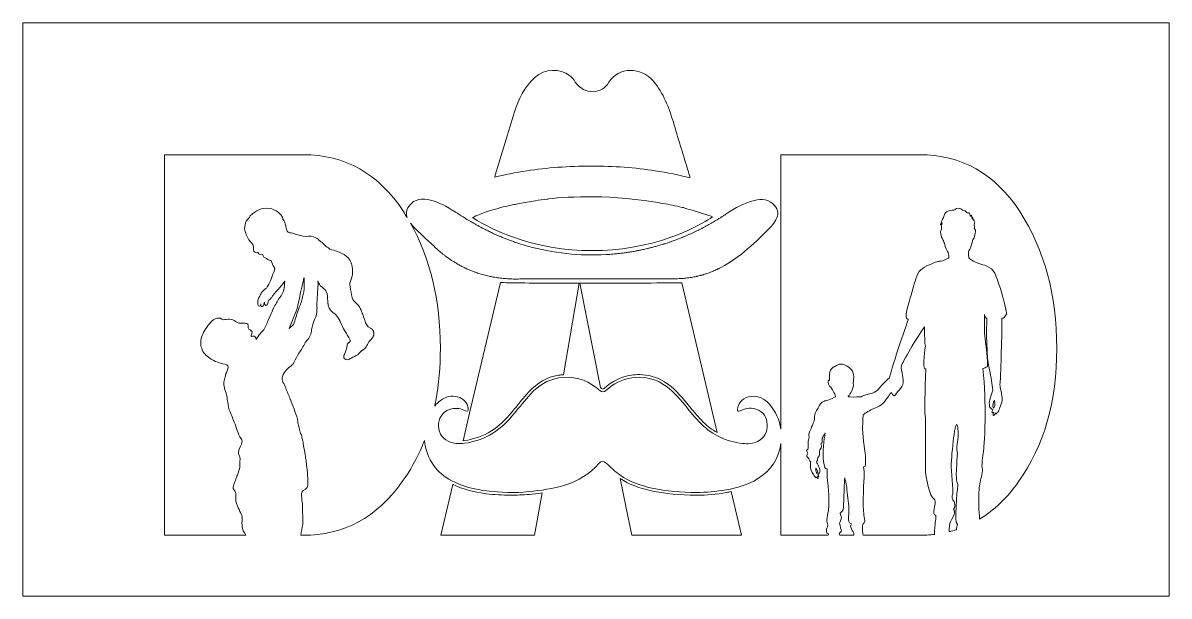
# Model space of a CAD drawing. Extents: x -62 to 1065, y -1834 to 555.
# Drawn here: x -62 to 1065, y -618 to -55 of the extents above; entities that cross this region are included whole.
import ezdxf

# ---------------------------------------------------------------- set-up
doc = ezdxf.new("R2010")
doc.units = 0
doc.header["$MEASUREMENT"] = 0
doc.layers.add('Layer 1', color=7, linetype='Continuous')

# ---------------------------------------------------------------- blocks, each defined once
blk = doc.blocks.new('block 2')
at = {"layer": 'Layer 1', "lineweight": 0}
blk.add_lwpolyline([(-61.7, -54.7), (-61.7, -618.2), (1065.4, -618.2), (1065.4, -54.7), (-61.7, -54.7)], dxfattribs=at)
for points, knots in [([(402.2, -206.4), (402.2, -206.4), (402.7, -204.6), (402.7, -204.6), (402.7, -204.6), (402.7, -204.6), (402.7, -204.6), (402.7, -204.6), (402.8, -204.5), (402.8, -204.5), (402.8, -204.5), (420.6, -145.5), (420.6, -145.5), (420.6, -145.5), (420.6, -145.5), (420.6, -145.5), (420.8, -144.6), (421.1, -143.8), (421.4, -143), (425.6, -129.8), (431.5, -117.6), (441.9, -108.1), (451.3, -99.7), (466.8, -98.9), (475.9, -106.3), (478.2, -108.1), (479.8, -110.5), (481.5, -112.8), (490.8, -126.4), (507.8, -124.5), (514.6, -113), (523.8, -97.5), (546.4, -97.7), (558.3, -112), (568.3, -123.8), (573.5, -137.8), (577.9, -152.3), (582.4, -167.4), (587, -182.4), (591.6, -197.4), (591.6, -197.4), (592.7, -201.2), (592.7, -201.2), (592.7, -201.3), (592.8, -201.4), (592.8, -201.5), (592.9, -202.3), (593.2, -203), (593.5, -203.7), (593.5, -203.7), (594, -205.2), (594, -205.2), (594, -205.6), (594.1, -205.9), (594.1, -206.2), (594.1, -206.4), (594, -206.7), (594, -206.9), (583.5, -204.1), (572.1, -201.8), (560.1, -200), (540.7, -197), (519.4, -195.4), (497.2, -195.4), (474.8, -195.4), (453.4, -197.1), (433.8, -200), (422.6, -201.7), (412, -203.9), (402.2, -206.4)], [0, 0, 0, 0, 1, 1, 1, 2, 2, 2, 3, 3, 3, 4, 4, 4, 5, 5, 5, 6, 6, 6, 7, 7, 7, 8, 8, 8, 9, 9, 9, 10, 10, 10, 11, 11, 11, 12, 12, 12, 13, 13, 13, 14, 14, 14, 15, 15, 15, 16, 16, 16, 17, 17, 17, 18, 18, 18, 19, 19, 19, 20, 20, 20, 21, 21, 21, 22, 22, 22, 23, 23, 23, 23]), ([(316.8, -236.6), (320.9, -229.4), (327.8, -226.7), (336.6, -228.4), (346.6, -230.4), (355.3, -235.2), (363.7, -240.6), (368.6, -243.9), (373.7, -247.1), (378.8, -250), (379.3, -250.4), (379.9, -250.7), (380.4, -251), (381.1, -251.4), (381.9, -251.8), (382.6, -252.2), (383.1, -252.5), (383.6, -252.8), (384.1, -253.1), (386.1, -254.2), (388.1, -255.3), (390.1, -256.3), (391.2, -256.9), (392.2, -257.4), (393.3, -257.9), (393.3, -258), (393.4, -258), (393.4, -258), (394.5, -258.6), (395.6, -259.1), (396.7, -259.6), (398, -260.3), (399.4, -260.9), (400.8, -261.6), (401.7, -262), (402.6, -262.4), (403.6, -262.9), (404.6, -263.3), (405.6, -263.8), (406.7, -264.2), (406.8, -264.3), (407, -264.4), (407.1, -264.4), (408.3, -264.9), (409.4, -265.4), (410.5, -265.8), (411.7, -266.3), (413, -266.9), (414.3, -267.3), (415.4, -267.8), (416.5, -268.2), (417.6, -268.6), (419, -269.1), (420.4, -269.6), (421.8, -270.1), (422.5, -270.4), (423.2, -270.6), (423.9, -270.8), (426.6, -271.7), (429.4, -272.6), (432.1, -273.4), (432.9, -273.6), (433.7, -273.9), (434.5, -274.1), (459.8, -281), (485.5, -284), (511.7, -282.4), (512.4, -282.4), (513.1, -282.4), (513.8, -282.3), (514.9, -282.2), (515.9, -282.2), (516.9, -282.1), (518, -282), (519, -281.9), (520.1, -281.8), (521.5, -281.7), (522.9, -281.5), (524.3, -281.4), (524.3, -281.4), (524.3, -281.4), (524.3, -281.4), (525.7, -281.2), (527, -281.1), (528.4, -280.9), (528.4, -280.9), (528.4, -280.9), (528.4, -280.9), (529.8, -280.7), (531.2, -280.5), (532.5, -280.3), (533.7, -280.1), (534.8, -280), (535.9, -279.8), (536.7, -279.7), (537.5, -279.5), (538.3, -279.4), (538.9, -279.3), (539.6, -279.2), (540.2, -279.1), (540.6, -279), (541, -278.9), (541.5, -278.8), (542.5, -278.6), (543.6, -278.4), (544.6, -278.2), (544.9, -278.2), (545.2, -278.1), (545.5, -278), (546.3, -277.9), (547.1, -277.7), (547.9, -277.5), (548.6, -277.4), (549.2, -277.3), (549.8, -277.1), (550.8, -276.9), (551.7, -276.7), (552.6, -276.5), (552.8, -276.4), (552.9, -276.4), (553.1, -276.4), (554.2, -276.1), (555.3, -275.8), (556.4, -275.5), (556.8, -275.4), (557.2, -275.3), (557.6, -275.2), (558.3, -275), (559.1, -274.8), (559.9, -274.6), (560.4, -274.5), (561, -274.3), (561.6, -274.2), (562.3, -274), (563, -273.8), (563.7, -273.6), (564.3, -273.4), (564.9, -273.2), (565.6, -273), (566.4, -272.8), (567.2, -272.5), (567.9, -272.3), (568.3, -272.2), (568.7, -272), (569, -271.9), (569.9, -271.7), (570.8, -271.4), (571.7, -271.1), (572.1, -270.9), (572.6, -270.8), (573.1, -270.6), (574.1, -270.3), (575.1, -270), (576.1, -269.6), (576.2, -269.5), (576.3, -269.5), (576.5, -269.4), (576.5, -269.4), (576.6, -269.4), (576.7, -269.4), (577.3, -269.1), (578.1, -268.9), (578.8, -268.6), (579.4, -268.4), (580.1, -268.1), (580.7, -267.9), (581.1, -267.7), (581.5, -267.6), (582, -267.4), (582.8, -267.1), (583.5, -266.8), (584.3, -266.5), (584.7, -266.3), (585.2, -266.2), (585.6, -266), (586.4, -265.7), (587.2, -265.3), (587.9, -265), (589, -264.6), (590, -264.2), (591, -263.7), (591.9, -263.3), (592.8, -262.9), (593.7, -262.5), (593.8, -262.5), (593.9, -262.5), (594, -262.4), (595, -262), (596, -261.5), (597, -261), (597.8, -260.7), (598.7, -260.2), (599.6, -259.8), (600.5, -259.4), (601.4, -258.9), (602.3, -258.5), (602.6, -258.3), (602.8, -258.2), (603.1, -258.1), (604, -257.6), (604.9, -257.2), (605.8, -256.7), (606.1, -256.6), (606.3, -256.4), (606.6, -256.3), (607.3, -255.9), (608, -255.6), (608.7, -255.2), (609.2, -254.9), (609.8, -254.6), (610.3, -254.3), (611.4, -253.7), (612.4, -253.1), (613.5, -252.5), (614.3, -252.1), (615.1, -251.7), (615.9, -251.2), (617.3, -250.4), (618.8, -249.5), (620.2, -248.6), (621.3, -248), (622.5, -247.3), (623.6, -246.5), (624, -246.3), (624.4, -246), (624.9, -245.8), (625.6, -245.3), (626.4, -244.8), (627.2, -244.2), (628.3, -243.6), (629.4, -242.8), (630.4, -242.1), (638.8, -236.5), (647.6, -231.5), (657.6, -229.2), (665, -227.5), (672, -227.8), (677.3, -234.1), (681.2, -238.7), (681.8, -243.2), (678.8, -248.3), (677.5, -250.5), (676, -252.7), (674.3, -254.5), (659.2, -270), (643.8, -285), (624.5, -295.2), (623.7, -295.6), (623, -296), (622.3, -296.3), (622.1, -296.4), (622, -296.5), (621.8, -296.6), (621.2, -296.9), (620.6, -297.2), (620.1, -297.4), (619.9, -297.5), (619.7, -297.6), (619.5, -297.7), (618.9, -297.9), (618.3, -298.2), (617.7, -298.5), (617.5, -298.5), (617.3, -298.6), (617.1, -298.7), (616.6, -298.9), (616, -299.2), (615.5, -299.4), (613.9, -300), (612.4, -300.6), (610.8, -301.1), (610.4, -301.2), (610, -301.4), (609.6, -301.5), (609.1, -301.7), (608.5, -301.8), (608, -302), (607.7, -302.1), (607.4, -302.2), (607.1, -302.2), (606.7, -302.4), (606.4, -302.5), (606, -302.6), (605.7, -302.6), (605.4, -302.7), (605.2, -302.8), (605, -302.8), (604.9, -302.9), (604.7, -302.9), (604.1, -303.1), (603.5, -303.2), (602.8, -303.4), (602.2, -303.5), (601.5, -303.7), (600.9, -303.8), (600.7, -303.9), (600.5, -303.9), (600.3, -304), (599.6, -304.1), (599, -304.2), (598.4, -304.3), (597.5, -304.5), (596.6, -304.7), (595.7, -304.8), (594.8, -305), (593.9, -305.1), (593, -305.2), (592.1, -305.3), (591.1, -305.5), (590.2, -305.6), (588.5, -305.8), (586.8, -305.9), (585.1, -306), (584.1, -306.1), (583, -306.1), (582, -306.2), (581.6, -306.2), (581.2, -306.2), (580.8, -306.2), (580.2, -306.2), (579.5, -306.2), (578.9, -306.2), (552.3, -306.5), (525.6, -306.3), (499, -306.3), (475, -306.3), (450.9, -305.9), (426.9, -306.4), (425.8, -306.5), (424.6, -306.5), (423.4, -306.5), (422.5, -306.5), (421.6, -306.5), (420.7, -306.5), (418.7, -306.4), (416.8, -306.3), (414.8, -306.2), (413.9, -306.1), (412.9, -306.1), (412, -306), (411.1, -305.9), (410.3, -305.8), (409.4, -305.7), (409.2, -305.7), (409.1, -305.7), (408.9, -305.7), (408, -305.6), (407.2, -305.5), (406.4, -305.4), (405.5, -305.3), (404.5, -305.1), (403.6, -305), (402.8, -304.8), (401.9, -304.7), (401.1, -304.6), (400.9, -304.5), (400.8, -304.5), (400.6, -304.5), (399.9, -304.3), (399.3, -304.2), (398.6, -304.1), (398.4, -304), (398.2, -304), (397.9, -303.9), (397.1, -303.8), (396.3, -303.6), (395.5, -303.4), (394.6, -303.2), (393.7, -303), (392.9, -302.8), (392, -302.5), (391.1, -302.3), (390.2, -302), (389.3, -301.8), (388.5, -301.6), (387.6, -301.3), (387.6, -301.3), (387.5, -301.3), (387.5, -301.2), (386.8, -301), (386.1, -300.8), (385.4, -300.6), (385.2, -300.5), (384.9, -300.4), (384.6, -300.3), (384.2, -300.1), (383.7, -300), (383.3, -299.8), (382.8, -299.7), (382.4, -299.5), (382, -299.4), (380.5, -298.8), (379.1, -298.3), (377.7, -297.7), (377.3, -297.5), (377, -297.4), (376.6, -297.2), (376.1, -297), (375.6, -296.8), (375, -296.5), (374.9, -296.4), (374.7, -296.4), (374.5, -296.3), (374, -296), (373.4, -295.8), (372.9, -295.5), (372.6, -295.4), (372.4, -295.3), (372.1, -295.1), (371.4, -294.8), (370.7, -294.4), (370, -294.1), (369.3, -293.7), (368.7, -293.4), (368, -293), (366.9, -292.5), (365.9, -291.9), (364.9, -291.2), (364.2, -290.9), (363.6, -290.5), (363, -290.1), (362.8, -290), (362.6, -289.9), (362.3, -289.7), (361.9, -289.4), (361.4, -289.1), (360.9, -288.8), (360.6, -288.6), (360.2, -288.4), (359.9, -288.2), (357.8, -286.8), (355.6, -285.3), (353.6, -283.7), (352.8, -283.1), (352.1, -282.5), (351.3, -281.9), (350.7, -281.4), (350, -280.9), (349.3, -280.3), (349.1, -280.2), (349, -280), (348.8, -279.9), (348.3, -279.4), (347.8, -279), (347.3, -278.6), (347.1, -278.4), (346.8, -278.2), (346.6, -278), (346.2, -277.7), (345.9, -277.3), (345.5, -277), (345.1, -276.7), (344.7, -276.3), (344.4, -276), (343.8, -275.4), (343.2, -274.9), (342.6, -274.3), (335.5, -267.5), (328, -261.3), (321.4, -254), (320.6, -253.1), (319.9, -252.2), (319.3, -251.4), (339, -286.3), (348.8, -327.3), (348.8, -374.5), (348.8, -392.8), (347.3, -410), (344.2, -426.2), (343.9, -428), (343.6, -429.7), (343.2, -431.4), (344.8, -429.3), (346.8, -427.4), (349, -425.8), (354, -422.1), (359.7, -420.7), (365.7, -422.3), (371.7, -423.9), (375.2, -427.9), (376.3, -434), (376.4, -434.7), (376.3, -436), (375.9, -436.2), (375.3, -436.6), (374.2, -436.4), (373.4, -436), (369.2, -434), (364.7, -433), (360, -434), (353, -435.5), (347.8, -441.3), (347, -448.5), (346.1, -456), (349.8, -462.8), (356.5, -465.9), (361.6, -468.3), (367, -468.6), (372.5, -468), (382.5, -466.7), (391.9, -463.3), (400.5, -457.9), (408.7, -452.8), (415.4, -446.1), (421.5, -438.7), (426.8, -432.2), (432, -425.7), (437.6, -419.5), (445.1, -411.3), (454.1, -405.5), (465.3, -403.7), (479, -401.5), (491.4, -404.9), (502.3, -413.3), (503.5, -414.2), (504.5, -415.2), (505.6, -416.1), (507.6, -417.8), (509.7, -417.8), (511.6, -416.1), (518.8, -409.4), (527.3, -405.2), (537, -403.6), (548, -401.9), (558.2, -403.9), (567.7, -409.7), (576.5, -415.1), (582.9, -422.8), (589.4, -430.6), (594.6, -436.9), (599.6, -443.4), (605.4, -449), (616.6, -459.9), (630.2, -466.3), (645.8, -468.1), (651, -468.7), (656.2, -468.5), (660.9, -466.1), (667.5, -462.6), (670.3, -456.7), (670.2, -449.6), (670, -442.5), (666.7, -437.3), (660, -434.6), (655, -432.6), (650, -433.4), (645.2, -435.5), (644.7, -435.7), (644.2, -436), (643.7, -436.1), (642.9, -436.3), (641.9, -436.6), (641.4, -436.3), (640.9, -435.9), (640.8, -434.8), (640.9, -434), (642, -427.2), (647.4, -422.4), (654.3, -421.8), (661.6, -421.2), (667.6, -424), (672.2, -429.3), (678.5, -436.7), (682.4, -445), (683.7, -454), (683.7, -454), (683.7, -184.2), (683.7, -184.2), (683.7, -184.2), (819.6, -184.2), (819.6, -184.2), (861.4, -184.2), (894.3, -202.9), (918.6, -240.1), (942.8, -277.4), (954.9, -322.2), (954.9, -374.5), (954.9, -426.8), (942.4, -470.6), (917.4, -505.7), (906.1, -521.7), (893.2, -534), (878.8, -542.7), (879.1, -535.8), (876.8, -523.4), (879.6, -505.9), (880.2, -502.4), (882.6, -495.4), (881.6, -492), (880.7, -488.5), (882.9, -475.7), (882.9, -475.7), (882.9, -475.7), (884.2, -464.2), (884.4, -445.2), (884.6, -429), (884.3, -412.1), (882.1, -394.4), (884, -393.9), (885.5, -393.4), (886.3, -392.7), (886.3, -392.7), (888.6, -396.6), (884.4, -365.6), (883.6, -359.2), (883.8, -346.2), (883.8, -343.3), (883.8, -343.3), (883.8, -342.5), (884, -341.2), (884.4, -343.2), (884.9, -344.8), (885.5, -344.8), (885.6, -344.8), (885.8, -344.8), (886.1, -344.8), (886, -355.6), (885.1, -382.8), (889, -397.1), (890.1, -401), (891.5, -411.2), (892.1, -415.3), (891.7, -416.8), (891.3, -418.7), (890.8, -419.7), (889.7, -422.2), (889, -425), (888.7, -426.5), (888.4, -427.9), (888.7, -432), (889.3, -432.7), (889.7, -433.1), (891, -434.3), (891.9, -435.1), (891.5, -436), (891.1, -436.8), (891.2, -437.3), (891.2, -437.3), (891.6, -438.6), (892.7, -437.4), (892.6, -437.7), (891.8, -440.8), (892.7, -440.7), (893.7, -440.5), (894.4, -437.8), (894.4, -437.8), (894.4, -437.8), (894.4, -439.6), (895, -439.3), (895.6, -439), (896.4, -437.6), (896.4, -437.6), (896.4, -437.6), (897.4, -437.8), (897.8, -436.2), (898.1, -434.7), (901.3, -427.7), (901.2, -424.6), (901.1, -421.6), (899.1, -411.3), (899.1, -410.7), (900, -395.2), (901.1, -359.8), (900.9, -345), (901.4, -345), (901.9, -345), (902.3, -344.9), (904.2, -344.3), (903.8, -342.9), (905.7, -340.8), (905.7, -340.8), (904.6, -333.6), (901.7, -323.1), (899, -313.2), (895.4, -303.9), (894, -300.8), (890.8, -294), (881.1, -292), (880.4, -291.9), (871.7, -288.9), (869.5, -286.2), (868.3, -285.8), (867.8, -280.5), (868.5, -278.5), (868.5, -278.5), (869.8, -278.6), (871.5, -272.1), (872.3, -268), (872.8, -267.6), (873.3, -266.6), (873.6, -265.8), (874.1, -264.7), (874.9, -261.6), (875.1, -260.2), (875.3, -258.8), (874.7, -257.5), (874, -257.1), (874, -257.1), (873.8, -257.1), (873.8, -257.1), (873.9, -256.4), (874, -255.9), (874.1, -255.7), (874.2, -254.7), (873.4, -253.8), (873.7, -252.9), (874, -252.1), (874.4, -250.6), (874.1, -249.8), (873.7, -249.1), (873.4, -249.1), (873.1, -248.3), (872.8, -247.6), (872, -244.8), (872.1, -245.5), (872.1, -246.3), (872.3, -248.7), (872.1, -248), (871.8, -247.4), (871.1, -242.5), (870.7, -243.7), (870.3, -245), (870.4, -245), (869.9, -244.6), (869.5, -244.2), (869.5, -242), (868.7, -241.5), (867.9, -240.9), (867.1, -242.2), (866.2, -240.9), (865.3, -239.7), (864.3, -239.3), (862.7, -238.7), (861.1, -238.1), (860.7, -236.8), (857.9, -236.9), (855, -237), (855.4, -238.6), (853.6, -238.6), (851.9, -238.6), (849.2, -239.4), (848.2, -239.8), (847.2, -240.1), (845.6, -240.6), (844.9, -242.5), (844.2, -244.5), (842.6, -247.6), (842.1, -248.7), (841.5, -249.9), (840.5, -252.5), (840.7, -253.3), (840.9, -254.2), (841.9, -250.1), (842.1, -251.1), (842.2, -252.1), (841.8, -251.9), (841.6, -254.1), (841.4, -255.6), (841.7, -256.7), (841.9, -257.6), (841.9, -257.6), (841.7, -257.6), (841.7, -257.6), (841, -258), (840.4, -259.3), (840.6, -260.7), (840.8, -262.1), (841.6, -265.2), (842.1, -266.4), (842.5, -267.3), (843.1, -268.5), (843.7, -268.7), (843.9, -269.8), (844.1, -270.7), (844.4, -271.2), (844.7, -275.6), (847.6, -279.3), (847.6, -279.3), (848.7, -280), (848.8, -283.2), (848.7, -285.8), (848.4, -285.8), (848.2, -285.8), (848.2, -285.8), (848.2, -285.8), (843.8, -288.8), (841.2, -288.9), (840, -289), (839, -289), (837.9, -289.3), (837.9, -289.3), (837.9, -289.3), (837.9, -289.3), (837.3, -289.4), (836.6, -289.6), (835.8, -290), (831.6, -291.4), (822.6, -294.8), (819.7, -299.2), (815.9, -304.8), (814.7, -312.5), (812.8, -318.5), (810.9, -324.4), (805.2, -343), (807.1, -344.9), (807.1, -344.9), (808.9, -346.1), (808.9, -346.1), (808.9, -346.1), (793.1, -391.3), (790.5, -403.6), (786.5, -406.9), (780.4, -413.2), (779.7, -414.6), (778.7, -416.6), (772.7, -419.1), (772.7, -419.1), (768.5, -419.5), (762.6, -422.2), (762.6, -422.2), (762.6, -422.2), (755.2, -422.7), (751.3, -422.4), (751, -422.3), (750.7, -422.3), (750.4, -422.3), (749.8, -421.6), (749.7, -421.3), (749.7, -421.3), (750.7, -421.5), (751.5, -419.7), (751.5, -419.7), (751.5, -419.7), (755.1, -413.7), (754.9, -411.1), (754.5, -406.8), (755.2, -406), (755.2, -404.6), (755.3, -401.9), (755.8, -396.2), (748.8, -392), (741.7, -387.9), (738.8, -391.4), (736.5, -392.5), (736.5, -392.5), (734.1, -393.3), (732.5, -396.2), (731.2, -398.5), (731.3, -401.4), (731.6, -406.1), (731.1, -405.9), (730.5, -405.8), (730.3, -406.5), (730, -407.7), (730.6, -412.7), (732.5, -412.3), (733.8, -415.3), (736.6, -417.7), (737.3, -422.2), (737.2, -422.2), (731.6, -425.7), (727.7, -426.1), (727.4, -426.1), (727.2, -426.2), (727, -426.3), (726.9, -426.3), (724.8, -426.8), (722.9, -428.7), (721, -430.7), (720.6, -433.6), (719.4, -434.7), (718.3, -435.9), (717.2, -437.6), (716.9, -439.9), (716.6, -442.2), (716.8, -445.8), (715.5, -448.3), (714.3, -450.8), (713.4, -453.3), (712.7, -454.9), (712, -456.6), (711.2, -457.2), (711.1, -459.1), (711, -461), (711.9, -462.4), (711.1, -463.3), (710.4, -464.3), (710.5, -467.8), (710.4, -469.5), (710.3, -471.2), (710.6, -471.7), (710.4, -472.9), (710.2, -474), (708.5, -474.9), (709, -475.7), (709.5, -476.6), (710.4, -477.4), (709.8, -478.2), (709.1, -479.1), (708.9, -481), (709.8, -481.5), (710.6, -482), (711.7, -484.6), (712, -485.4), (712, -485.6), (712.4, -485.8), (713, -485.9), (712.9, -488.1), (712.8, -491.1), (712.9, -492.4), (713.1, -494.5), (715.9, -499), (716.3, -500), (716.6, -501.1), (717.3, -500.8), (717.3, -500.8), (717.3, -500.8), (718, -501.7), (718.4, -501.9), (718.9, -502.1), (718.7, -500.8), (718.7, -500.8), (718.7, -500.8), (719.4, -502.6), (720.1, -502.6), (720.8, -502.7), (719.9, -500.6), (719.8, -500.4), (720.6, -501.2), (720.9, -500.2), (720.9, -500.2), (720.8, -499.9), (720.5, -499.4), (720.1, -498.8), (720.7, -498.1), (721.5, -497.2), (721.7, -496.9), (722.1, -496.4), (721.9, -493.5), (721.6, -492.6), (721.2, -491.6), (720.5, -489.7), (719.6, -488.1), (719.3, -487.7), (718.9, -486.8), (718.6, -486), (718.7, -486), (718.8, -485.9), (718.9, -485.9), (719.9, -485.2), (719.5, -484.4), (719.7, -483.2), (719.9, -481.9), (721.6, -480.5), (721.7, -479.3), (721.8, -478.2), (721.4, -476.2), (722.1, -474.5), (722.9, -472.8), (724, -471.8), (723.7, -470.8), (723.4, -469.9), (722.7, -468.8), (723.1, -468.3), (723.5, -467.8), (724.4, -467.7), (724.4, -466.5), (724.4, -465.3), (724, -463.9), (724.4, -462.8), (724.6, -462.1), (725.9, -460.4), (727.1, -457.6), (727.1, -458.8), (726.9, -459.9), (726.7, -460.9), (725.6, -466.4), (724.5, -483.6), (725.8, -487.8), (726.9, -491.2), (726.3, -493), (729.3, -493.2), (729, -496.2), (728.8, -501), (729.5, -504.5), (730.6, -509.9), (731, -527.3), (730.8, -530.9), (730.6, -534.4), (728.1, -543.1), (729, -545.7), (729.9, -548.2), (730.3, -548.9), (729.5, -550.1), (728.8, -551.3), (728, -554.8), (728.8, -556.2), (729, -556.5), (729.6, -556.8), (730.5, -557), (730.4, -557.3), (730.3, -557.8), (730.1, -558.4), (730.1, -558.4), (683.7, -558.4), (683.7, -558.4), (683.7, -558.4), (683.7, -468.2), (683.7, -468.2), (681.6, -483.2), (673.6, -494.8), (660.6, -503), (651.1, -508.9), (640.6, -511.8), (629.7, -513.7), (620.1, -515.5), (610.4, -516.3), (600.5, -516.3), (585.8, -516.3), (571.2, -515.1), (556.8, -512), (545.5, -509.5), (534.7, -505.9), (525.3, -499.1), (520.5, -495.6), (516.2, -491.5), (511.8, -487.4), (509.2, -485), (507.4, -484.9), (505, -487.6), (495.9, -498.1), (484.4, -504.9), (471.2, -509.1), (459.6, -512.7), (447.8, -514.4), (435.7, -515.5), (421.9, -516.8), (408.1, -516.6), (394.3, -514.8), (383.5, -513.4), (372.8, -511.1), (362.9, -506.3), (347.2, -498.9), (337.1, -487), (333.8, -469.8), (333.5, -468.3), (333.3, -466.7), (333.2, -465.2), (332.5, -466.8), (331.8, -468.5), (331.2, -470.1), (325.8, -482.8), (319.2, -494.7), (311.4, -505.7), (286.4, -540.9), (253.8, -558.4), (213.6, -558.4), (213.6, -558.4), (211.6, -558.4), (211.6, -558.4), (212.2, -554.8), (212.8, -551.3), (213.5, -547.7), (213.7, -544.5), (213.8, -541.3), (213.4, -538.1), (213, -537), (213.1, -535.9), (213.1, -534.8), (213, -531.7), (213.3, -528.6), (212.9, -525.6), (212.3, -523.6), (212.7, -521.5), (212.4, -519.5), (212.1, -516.5), (212.8, -514.3), (216, -513.4), (217.9, -511.9), (218.7, -510), (218.6, -507.6), (218.5, -505.9), (218.7, -504.1), (218.6, -502.4), (218.1, -498.7), (217.9, -495), (217.4, -491.4), (217.1, -489.2), (216.9, -487), (216.7, -484.8), (216.2, -483), (216.3, -481.2), (215.8, -479.4), (215.4, -476.3), (214.8, -473.1), (214.2, -470), (214, -468.1), (213.6, -466.2), (213.3, -464.3), (212.9, -462.8), (212.5, -461.3), (212.3, -459.8), (212.2, -459.4), (211.9, -459.1), (211.6, -458.8), (211.5, -458.7), (211.4, -458.6), (211.2, -458.5), (210.4, -454.8), (209.6, -451.2), (208.8, -447.5), (208.8, -447.3), (208.8, -447.1), (208.8, -446.9), (208.5, -443.3), (206.8, -440.1), (205.8, -436.7), (205.7, -436.6), (205.7, -436.4), (205.6, -436.3), (205.6, -436.2), (205.5, -436.1), (205.5, -436), (205.4, -435.8), (205.3, -435.6), (205.3, -435.4), (205.1, -435), (205, -434.7), (204.9, -434.3), (204.9, -434.3), (204.9, -434.3), (204.9, -434.3), (203.7, -431.1), (202.5, -428), (201.3, -424.9), (201.2, -424.8), (201.2, -424.7), (201.1, -424.6), (201.1, -424.5), (201.1, -424.5), (201.1, -424.4), (199.6, -420.9), (198.2, -417.3), (196.8, -413.7), (196.8, -413.6), (196.7, -413.5), (196.7, -413.4), (196.7, -413.4), (196.7, -413.4), (196.7, -413.4), (195.7, -411.6), (195.8, -409.3), (194, -407.8), (194, -407.8), (194, -407.8), (194, -407.8), (192.9, -406), (193.2, -404.3), (193.6, -402.3), (194.9, -397.1), (199.2, -394.5), (202.6, -391.1), (203, -390.9), (203.4, -390.7), (203.7, -390.4), (204, -390.1), (204.2, -389.8), (204.4, -389.5), (204.4, -389.5), (204.4, -389.4), (204.4, -389.4), (204.7, -389), (204.9, -388.4), (205, -387.8), (206.5, -385.1), (208, -382.3), (209.5, -379.5), (209.6, -379.5), (209.6, -379.4), (209.7, -379.4), (211.8, -376.1), (214.1, -372.9), (215.8, -369.3), (215.9, -369), (216, -368.8), (216.2, -368.5), (216.2, -368.5), (216.2, -368.4), (216.2, -368.4), (216.3, -368.3), (216.4, -368.2), (216.5, -368.1), (219.6, -365.3), (221.6, -361.9), (222.1, -357.8), (222.1, -357.3), (222.2, -356.8), (222.2, -356.3), (222.2, -356.2), (222.2, -356.2), (222.2, -356.1), (222.6, -352.8), (223.7, -349.7), (224.9, -346.6), (225, -346.5), (225.1, -346.3), (225.1, -346.2), (227.1, -343.1), (227.1, -339.5), (227.4, -336.1), (227.4, -335.9), (227.4, -335.8), (227.4, -335.7), (227.4, -335.5), (227.5, -335.4), (227.5, -335.3), (227.2, -328.2), (228.2, -321.1), (228.4, -313.9), (228.4, -313.7), (228.4, -313.5), (228.4, -313.3), (228.5, -313.2), (228.5, -313), (228.5, -312.9), (228.6, -311.2), (228.5, -309.5), (228.4, -308.1), (228.6, -309.7), (229.5, -311.3), (230.6, -312.8), (230.6, -312.8), (230.6, -312.8), (230.6, -312.8), (230.7, -313), (230.8, -313.1), (231, -313.3), (231.1, -313.4), (231.2, -313.5), (231.2, -313.6), (235, -316.3), (238.4, -319.2), (237.7, -324.4), (237.7, -324.5), (237.7, -324.7), (237.7, -324.8), (237.7, -324.8), (237.7, -324.8), (237.7, -324.8), (238, -326.7), (238.2, -328.5), (238.2, -330.4), (238.3, -330.8), (238.4, -331.1), (238.4, -331.5), (238.4, -331.5), (238.4, -331.5), (238.4, -331.5), (238.6, -332.6), (238.8, -333.7), (239.3, -334.7), (239.3, -334.8), (239.3, -334.9), (239.4, -335), (239.4, -335), (239.5, -335.1), (239.5, -335.1), (239.6, -335.2), (239.6, -335.3), (239.7, -335.4), (241.1, -337.5), (242.9, -339.3), (244.9, -340.8), (246.8, -342.3), (248.2, -344), (249.2, -346.1), (249.3, -346.2), (249.3, -346.3), (249.3, -346.3), (249.3, -346.3), (249.3, -346.3), (249.4, -346.4), (249.5, -346.6), (249.6, -346.8), (249.7, -347.1), (249.8, -347.4), (249.9, -347.6), (250.1, -347.9), (250.1, -347.9), (250.1, -347.9), (250.1, -347.9), (250.2, -348.2), (250.4, -348.6), (250.5, -348.9), (251.8, -351.8), (253.2, -354.7), (254.7, -357.4), (254.8, -357.6), (254.9, -357.7), (255, -357.8), (255, -357.9), (255.1, -358), (255.1, -358), (256.8, -360.5), (258.5, -363.1), (259.7, -366), (260, -366.9), (260.6, -367.9), (259.6, -368.6), (259.5, -368.7), (259.4, -368.7), (259.2, -368.8), (259, -368.9), (258.8, -369), (258.6, -369.1), (258.6, -369.1), (258.6, -369.1), (258.6, -369.1), (257.7, -369.6), (257.2, -370.4), (257.1, -371.4), (256.7, -374.5), (256.1, -377.5), (254.6, -380.3), (254.6, -380.3), (254.6, -380.3), (254.6, -380.3), (254.6, -380.4), (254.5, -380.5), (254.5, -380.6), (253.7, -382.1), (253.4, -383.6), (254.7, -385), (256.2, -386.4), (257.8, -385.9), (259.4, -385.2), (259.9, -384.9), (260.5, -384.6), (261, -384.3), (261, -384.3), (261, -384.3), (261.1, -384.3), (263.3, -383.2), (265.4, -381.9), (267.7, -380.9), (268.2, -380.6), (268.5, -380.2), (268.7, -379.7), (268.8, -379.6), (268.8, -379.5), (268.8, -379.4), (269.8, -378.5), (270.7, -377.6), (271.7, -376.7), (271.8, -376.7), (271.9, -376.6), (272, -376.6), (275.4, -374.8), (276.9, -371.6), (278.3, -368.3), (278.3, -368.3), (278.3, -368.3), (278.3, -368.3), (279.8, -366.6), (281.6, -365.2), (282.6, -363.2), (282.7, -363.1), (282.8, -363), (282.8, -362.8), (283.6, -362.1), (283.5, -361.2), (283.5, -360.3), (283.4, -359.9), (283.4, -359.5), (283.3, -359.1), (283.3, -359.1), (283.3, -359), (283.3, -359), (283.2, -358.9), (283.2, -358.7), (283.1, -358.6), (283.1, -358.4), (283, -358.2), (282.9, -358), (282.8, -357.7), (282.7, -357.5), (282.6, -357.2), (282.6, -357.2), (282.6, -357.2), (282.6, -357.2), (282.1, -356.2), (281.3, -355.3), (280.2, -354.9), (276.5, -353.4), (275.5, -350.2), (274.5, -347), (274.4, -346.9), (274.4, -346.8), (274.4, -346.7), (274.4, -346.7), (274.4, -346.7), (274.3, -346.7), (273.6, -344.6), (273, -342.5), (272.2, -340.5), (272, -340.2), (271.9, -339.9), (271.8, -339.6), (271.7, -339.2), (271.5, -338.8), (271.4, -338.4), (271.1, -337.6), (270.8, -336.8), (270.4, -336), (270.4, -335.9), (270.3, -335.7), (270.2, -335.5), (270.2, -335.5), (270.1, -335.4), (270.1, -335.3), (269.1, -333.4), (267.9, -331.6), (266.2, -330.4), (264.3, -329), (262.9, -327.3), (262.2, -325.1), (262.2, -325), (262.1, -324.9), (262.1, -324.8), (262.1, -324.7), (262, -324.6), (262, -324.5), (261, -321.1), (260.8, -317.5), (260.1, -314), (259.6, -311.6), (259.9, -309.4), (260.9, -307.3), (260.9, -307.2), (261, -307.1), (261, -307), (261.1, -306.9), (261.1, -306.9), (261.1, -306.8), (261.7, -305.3), (262.1, -303.8), (262.3, -302.2), (262.4, -302.1), (262.4, -302.1), (262.4, -302), (262.4, -302), (262.4, -302), (262.4, -302), (262.6, -298.4), (262.4, -294.9), (261.3, -291.5), (261.3, -291.4), (261.3, -291.2), (261.2, -291.1), (261.2, -290.9), (261.1, -290.8), (261.1, -290.6), (260.5, -288.8), (259.4, -287.2), (258.1, -285.7), (255.7, -283), (252.6, -281.6), (249.4, -280.1), (247, -279.1), (244.6, -278.1), (242.1, -277.7), (240.7, -277.5), (239.7, -276.8), (238.8, -275.8), (235.4, -274.3), (233.3, -271), (230.3, -268.9), (229.1, -267.9), (228, -266.7), (226.5, -265.9), (223.5, -263.9), (220.1, -264.3), (216.8, -264.7), (213, -264.5), (209.5, -263.1), (205.9, -262.2), (204.3, -261.6), (202.7, -260.9), (200.9, -260.9), (199.3, -260.9), (198.4, -259.9), (197.8, -258.5), (197.3, -257.1), (197.1, -255.5), (196.7, -254.1), (195.9, -251.9), (195.9, -249.4), (194, -247.7), (193.9, -247.5), (193.9, -247.4), (193.9, -247.2), (193.5, -245.2), (192.4, -243.8), (191, -242.3), (188.7, -240), (186, -238.5), (183, -237.5), (179.6, -236.6), (176.1, -236.7), (172.7, -237.6), (169.6, -238.6), (166.8, -240.1), (164.3, -242.1), (162.9, -243.2), (161.4, -244.1), (161.1, -246), (161, -246.2), (160.8, -246.4), (160.6, -246.6), (159.3, -247.3), (158.7, -248.5), (158, -249.7), (156.9, -252), (156.5, -254.5), (156.1, -257.1), (157.2, -260.8), (158.5, -264.5), (160.6, -267.9), (160.8, -268.2), (161, -268.5), (161.2, -268.7), (161.3, -268.9), (161.4, -269.1), (161.5, -269.3), (164, -271.1), (165.4, -273.4), (164.9, -276.6), (164.8, -277.7), (165.2, -278.8), (165.9, -279.7), (166, -279.7), (166.1, -279.8), (166.2, -279.9), (167.2, -280.6), (168.2, -280.9), (169.3, -280), (169.8, -281.2), (170.5, -282.3), (172, -282.2), (172, -282.2), (172, -282.2), (172, -282.2), (173.2, -282.1), (174.3, -282), (174.5, -283.6), (174.7, -284.7), (175.6, -285.3), (176.6, -285.7), (178.4, -286.5), (179.6, -288), (181.9, -288.3), (183.5, -288.5), (183, -291.9), (184.4, -293.4), (184.8, -293.9), (185.1, -294.5), (185.5, -295), (186.1, -295.8), (186.1, -296.7), (185.7, -297.6), (183.4, -302.8), (182.4, -308.5), (179.1, -313.2), (179.1, -313.2), (179.1, -313.3), (179, -313.4), (179, -313.5), (179, -313.6), (178.9, -313.7), (178.5, -314.5), (178, -315.2), (177.2, -315.7), (175.1, -317), (173.6, -318.7), (172.5, -320.7), (172.5, -320.7), (172.5, -320.7), (172.5, -320.7), (172.4, -320.9), (172.3, -321.2), (172.1, -321.4), (172, -321.6), (171.9, -321.9), (171.8, -322.1), (171.4, -322.9), (171, -323.7), (170.5, -324.4), (170.5, -324.5), (170.4, -324.6), (170.4, -324.7), (170.4, -324.7), (170.4, -324.7), (170.4, -324.7), (169.3, -326.6), (169.2, -328.7), (169.3, -330.8), (169.4, -331.8), (169.5, -333), (170.8, -333.1), (172.4, -333.1), (172.1, -331.7), (172.4, -330.7), (172.3, -331.6), (172.1, -332.4), (172.5, -333.2), (172.6, -333.3), (172.7, -333.3), (172.8, -333.4), (172.8, -333.4), (172.8, -333.4), (172.8, -333.4), (174.1, -334), (174.5, -332.9), (174.9, -332), (175.3, -331.2), (175.2, -330.1), (175.9, -329.1), (176, -329.7), (176, -330), (176, -330.2), (176.2, -331.1), (176.1, -332.3), (177.2, -332.4), (178.5, -332.5), (178.9, -331.4), (179, -330.3), (179.2, -327.9), (181, -326.5), (182.5, -325), (182.5, -325), (182.5, -324.9), (182.5, -324.9), (182.6, -324.9), (182.6, -324.9), (182.6, -324.8), (186.2, -318.8), (192.3, -314.9), (195.7, -308.6), (195.6, -314.5), (195, -320.2), (190.7, -324.8), (190.7, -324.8), (190.7, -324.8), (190.6, -324.9), (190.6, -324.9), (190.5, -325), (190.5, -325.1), (188.6, -328.4), (186.5, -331.6), (184.8, -335.1), (184.7, -335.2), (184.7, -335.3), (184.6, -335.4), (184.6, -335.5), (184.6, -335.5), (184.5, -335.6), (184.3, -336.2), (184, -336.8), (183.7, -337.4), (183.7, -337.5), (183.6, -337.6), (183.6, -337.7), (183.5, -337.9), (183.4, -338.1), (183.3, -338.3), (182, -341.2), (180.7, -344.1), (179.6, -347.1), (179.6, -347.1), (179.6, -347.1), (179.6, -347.1), (179.5, -347.2), (179.5, -347.3), (179.5, -347.4), (178.1, -350.9), (176.6, -354.4), (174.2, -357.4), (174.2, -357.4), (174.1, -357.5), (174.1, -357.5), (174, -357.6), (173.9, -357.7), (173.8, -357.8), (173.3, -358.4), (172.7, -358.9), (172.2, -359.5), (172.1, -359.6), (172, -359.7), (172, -359.8), (171.9, -359.9), (171.9, -359.9), (171.8, -360), (170.3, -361.8), (169.1, -363.8), (167.8, -365.9), (167.3, -363.7), (166.9, -361.9), (164.2, -362.8), (162.5, -363.4), (162.4, -362.3), (163, -361.1), (163.4, -360.2), (163.9, -359.3), (163.6, -358.3), (163.5, -358.1), (163.5, -358), (163.4, -357.9), (163.3, -357.8), (163.2, -357.7), (163.1, -357.6), (162.4, -356.7), (161.5, -356.2), (160.6, -355.6), (160.6, -355.6), (160.6, -355.6), (160.6, -355.6), (159.7, -355), (159.8, -354.1), (159.9, -353.2), (160.1, -350.8), (159.4, -350.1), (157, -349.9), (155.3, -349.8), (153.7, -349.8), (152, -350), (150.9, -350.1), (150, -349.9), (149.2, -349.2), (147.8, -348.2), (146.3, -347.3), (144.7, -346.6), (142.5, -345.8), (140.3, -345.8), (138, -346.2), (136.5, -346.6), (135.1, -346.6), (133.8, -345.8), (131.7, -344.5), (129.6, -344.6), (127.5, -345.5), (127, -345.8), (126.5, -346), (126, -346.3), (121.9, -349.7), (118.9, -353.9), (116.2, -358.4), (116.1, -358.6), (115.9, -358.9), (115.8, -359.1), (113.8, -363), (112.7, -367.1), (113.3, -371.6), (113.4, -372.6), (113.7, -373.5), (114.1, -374.5), (115.3, -379), (118.4, -381.8), (122.1, -384.3), (123.9, -385.5), (125.7, -386.4), (127.6, -387.4), (130.7, -388.8), (133.9, -389.6), (137.2, -390.3), (139.7, -390.8), (140.7, -392.5), (139.9, -394.9), (139.4, -396.2), (139, -397.6), (138.4, -398.8), (137.8, -400), (137.5, -401.3), (137.1, -402.5), (136, -406.1), (135.5, -409.7), (136.5, -413.4), (137.1, -415.8), (137.9, -418.2), (138.5, -420.6), (139.1, -422), (139.4, -423.4), (139.3, -424.9), (140, -428.2), (140, -431.7), (141.1, -435), (142.8, -439), (144.5, -443.1), (146.1, -447.1), (148.4, -452.6), (149.4, -458.6), (153, -463.5), (154.2, -465), (154, -467), (153.2, -468.8), (152.8, -469.7), (152.5, -470.7), (152, -471.5), (150.1, -474.5), (149.6, -477.5), (151.2, -480.6), (151.6, -481.6), (152, -482.5), (151.8, -483.6), (151.3, -486.2), (151.6, -488.9), (151.5, -491.5), (151.4, -493.8), (150.2, -495.8), (149.6, -497.9), (149.1, -499.6), (148.5, -501.3), (147.7, -502.9), (147.1, -504.9), (146.4, -506.9), (145.6, -508.8), (145, -510.4), (144.7, -512), (145.7, -513.5), (146.3, -514.4), (147.1, -515.3), (147.4, -516.4), (147.8, -517.5), (147.7, -518.6), (147.6, -519.7), (147.5, -523.1), (147.7, -526.5), (149.2, -529.7), (150.5, -532), (151.5, -534.4), (152.5, -536.8), (153.4, -538.3), (154.4, -539.8), (154, -541.7), (153.5, -544.6), (153.7, -547.6), (153.9, -550.6), (154.5, -553.4), (156, -555.9), (157.5, -558.3), (157.5, -558.4), (157.5, -558.4), (157.5, -558.4), (157.5, -558.4), (77.6, -558.4), (77.6, -558.4), (77.6, -558.4), (77.6, -184.2), (77.6, -184.2), (77.6, -184.2), (213.6, -184.2), (213.6, -184.2), (255.3, -184.2), (288.2, -202.9), (312.5, -240.1), (313.7, -242.1), (315, -244), (316.2, -246), (314.8, -242.6), (315.1, -239.5), (316.8, -236.6)], [0, 0, 0, 0, 1, 1, 1, 2, 2, 2, 3, 3, 3, 4, 4, 4, 5, 5, 5, 6, 6, 6, 7, 7, 7, 8, 8, 8, 9, 9, 9, 10, 10, 10, 11, 11, 11, 12, 12, 12, 13, 13, 13, 14, 14, 14, 15, 15, 15, 16, 16, 16, 17, 17, 17, 18, 18, 18, 19, 19, 19, 20, 20, 20, 21, 21, 21, 22, 22, 22, 23, 23, 23, 24, 24, 24, 25, 25, 25, 26, 26, 26, 27, 27, 27, 28, 28, 28, 29, 29, 29, 30, 30, 30, 31, 31, 31, 32, 32, 32, 33, 33, 33, 34, 34, 34, 35, 35, 35, 36, 36, 36, 37, 37, 37, 38, 38, 38, 39, 39, 39, 40, 40, 40, 41, 41, 41, 42, 42, 42, 43, 43, 43, 44, 44, 44, 45, 45, 45, 46, 46, 46, 47, 47, 47, 48, 48, 48, 49, 49, 49, 50, 50, 50, 51, 51, 51, 52, 52, 52, 53, 53, 53, 54, 54, 54, 55, 55, 55, 56, 56, 56, 57, 57, 57, 58, 58, 58, 59, 59, 59, 60, 60, 60, 61, 61, 61, 62, 62, 62, 63, 63, 63, 64, 64, 64, 65, 65, 65, 66, 66, 66, 67, 67, 67, 68, 68, 68, 69, 69, 69, 70, 70, 70, 71, 71, 71, 72, 72, 72, 73, 73, 73, 74, 74, 74, 75, 75, 75, 76, 76, 76, 77, 77, 77, 78, 78, 78, 79, 79, 79, 80, 80, 80, 81, 81, 81, 82, 82, 82, 83, 83, 83, 84, 84, 84, 85, 85, 85, 86, 86, 86, 87, 87, 87, 88, 88, 88, 89, 89, 89, 90, 90, 90, 91, 91, 91, 92, 92, 92, 93, 93, 93, 94, 94, 94, 95, 95, 95, 96, 96, 96, 97, 97, 97, 98, 98, 98, 99, 99, 99, 100, 100, 100, 101, 101, 101, 102, 102, 102, 103, 103, 103, 104, 104, 104, 105, 105, 105, 106, 106, 106, 107, 107, 107, 108, 108, 108, 109, 109, 109, 110, 110, 110, 111, 111, 111, 112, 112, 112, 113, 113, 113, 114, 114, 114, 115, 115, 115, 116, 116, 116, 117, 117, 117, 118, 118, 118, 119, 119, 119, 120, 120, 120, 121, 121, 121, 122, 122, 122, 123, 123, 123, 124, 124, 124, 125, 125, 125, 126, 126, 126, 127, 127, 127, 128, 128, 128, 129, 129, 129, 130, 130, 130, 131, 131, 131, 132, 132, 132, 133, 133, 133, 134, 134, 134, 135, 135, 135, 136, 136, 136, 137, 137, 137, 138, 138, 138, 139, 139, 139, 140, 140, 140, 141, 141, 141, 142, 142, 142, 143, 143, 143, 144, 144, 144, 145, 145, 145, 146, 146, 146, 147, 147, 147, 148, 148, 148, 149, 149, 149, 150, 150, 150, 151, 151, 151, 152, 152, 152, 153, 153, 153, 154, 154, 154, 155, 155, 155, 156, 156, 156, 157, 157, 157, 158, 158, 158, 159, 159, 159, 160, 160, 160, 161, 161, 161, 162, 162, 162, 163, 163, 163, 164, 164, 164, 165, 165, 165, 166, 166, 166, 167, 167, 167, 168, 168, 168, 169, 169, 169, 170, 170, 170, 171, 171, 171, 172, 172, 172, 173, 173, 173, 174, 174, 174, 175, 175, 175, 176, 176, 176, 177, 177, 177, 178, 178, 178, 179, 179, 179, 180, 180, 180, 181, 181, 181, 182, 182, 182, 183, 183, 183, 184, 184, 184, 185, 185, 185, 186, 186, 186, 187, 187, 187, 188, 188, 188, 189, 189, 189, 190, 190, 190, 191, 191, 191, 192, 192, 192, 193, 193, 193, 194, 194, 194, 195, 195, 195, 196, 196, 196, 197, 197, 197, 198, 198, 198, 199, 199, 199, 200, 200, 200, 201, 201, 201, 202, 202, 202, 203, 203, 203, 204, 204, 204, 205, 205, 205, 206, 206, 206, 207, 207, 207, 208, 208, 208, 209, 209, 209, 210, 210, 210, 211, 211, 211, 212, 212, 212, 213, 213, 213, 214, 214, 214, 215, 215, 215, 216, 216, 216, 217, 217, 217, 218, 218, 218, 219, 219, 219, 220, 220, 220, 221, 221, 221, 222, 222, 222, 223, 223, 223, 224, 224, 224, 225, 225, 225, 226, 226, 226, 227, 227, 227, 228, 228, 228, 229, 229, 229, 230, 230, 230, 231, 231, 231, 232, 232, 232, 233, 233, 233, 234, 234, 234, 235, 235, 235, 236, 236, 236, 237, 237, 237, 238, 238, 238, 239, 239, 239, 240, 240, 240, 241, 241, 241, 242, 242, 242, 243, 243, 243, 244, 244, 244, 245, 245, 245, 246, 246, 246, 247, 247, 247, 248, 248, 248, 249, 249, 249, 250, 250, 250, 251, 251, 251, 252, 252, 252, 253, 253, 253, 254, 254, 254, 255, 255, 255, 256, 256, 256, 257, 257, 257, 258, 258, 258, 259, 259, 259, 260, 260, 260, 261, 261, 261, 262, 262, 262, 263, 263, 263, 264, 264, 264, 265, 265, 265, 266, 266, 266, 267, 267, 267, 268, 268, 268, 269, 269, 269, 270, 270, 270, 271, 271, 271, 272, 272, 272, 273, 273, 273, 274, 274, 274, 275, 275, 275, 276, 276, 276, 277, 277, 277, 278, 278, 278, 279, 279, 279, 280, 280, 280, 281, 281, 281, 282, 282, 282, 283, 283, 283, 284, 284, 284, 285, 285, 285, 286, 286, 286, 287, 287, 287, 288, 288, 288, 289, 289, 289, 290, 290, 290, 291, 291, 291, 292, 292, 292, 293, 293, 293, 294, 294, 294, 295, 295, 295, 296, 296, 296, 297, 297, 297, 298, 298, 298, 299, 299, 299, 300, 300, 300, 301, 301, 301, 302, 302, 302, 303, 303, 303, 304, 304, 304, 305, 305, 305, 306, 306, 306, 307, 307, 307, 308, 308, 308, 309, 309, 309, 310, 310, 310, 311, 311, 311, 312, 312, 312, 313, 313, 313, 314, 314, 314, 315, 315, 315, 316, 316, 316, 317, 317, 317, 318, 318, 318, 319, 319, 319, 320, 320, 320, 321, 321, 321, 322, 322, 322, 323, 323, 323, 324, 324, 324, 325, 325, 325, 326, 326, 326, 327, 327, 327, 328, 328, 328, 329, 329, 329, 330, 330, 330, 331, 331, 331, 332, 332, 332, 333, 333, 333, 334, 334, 334, 335, 335, 335, 336, 336, 336, 337, 337, 337, 338, 338, 338, 339, 339, 339, 340, 340, 340, 341, 341, 341, 342, 342, 342, 343, 343, 343, 344, 344, 344, 345, 345, 345, 346, 346, 346, 347, 347, 347, 348, 348, 348, 349, 349, 349, 350, 350, 350, 351, 351, 351, 352, 352, 352, 353, 353, 353, 354, 354, 354, 355, 355, 355, 356, 356, 356, 357, 357, 357, 358, 358, 358, 359, 359, 359, 360, 360, 360, 361, 361, 361, 362, 362, 362, 363, 363, 363, 364, 364, 364, 365, 365, 365, 366, 366, 366, 367, 367, 367, 368, 368, 368, 369, 369, 369, 370, 370, 370, 371, 371, 371, 372, 372, 372, 373, 373, 373, 374, 374, 374, 375, 375, 375, 376, 376, 376, 377, 377, 377, 378, 378, 378, 379, 379, 379, 380, 380, 380, 381, 381, 381, 382, 382, 382, 383, 383, 383, 384, 384, 384, 385, 385, 385, 386, 386, 386, 387, 387, 387, 388, 388, 388, 389, 389, 389, 390, 390, 390, 391, 391, 391, 392, 392, 392, 393, 393, 393, 394, 394, 394, 395, 395, 395, 396, 396, 396, 397, 397, 397, 398, 398, 398, 399, 399, 399, 400, 400, 400, 401, 401, 401, 402, 402, 402, 403, 403, 403, 404, 404, 404, 405, 405, 405, 406, 406, 406, 407, 407, 407, 408, 408, 408, 409, 409, 409, 410, 410, 410, 411, 411, 411, 412, 412, 412, 413, 413, 413, 414, 414, 414, 415, 415, 415, 416, 416, 416, 417, 417, 417, 418, 418, 418, 419, 419, 419, 420, 420, 420, 421, 421, 421, 422, 422, 422, 423, 423, 423, 424, 424, 424, 425, 425, 425, 426, 426, 426, 427, 427, 427, 428, 428, 428, 429, 429, 429, 430, 430, 430, 431, 431, 431, 432, 432, 432, 433, 433, 433, 434, 434, 434, 435, 435, 435, 436, 436, 436, 437, 437, 437, 438, 438, 438, 439, 439, 439, 440, 440, 440, 441, 441, 441, 442, 442, 442, 443, 443, 443, 444, 444, 444, 445, 445, 445, 446, 446, 446, 447, 447, 447, 448, 448, 448, 449, 449, 449, 450, 450, 450, 451, 451, 451, 452, 452, 452, 453, 453, 453, 454, 454, 454, 455, 455, 455, 456, 456, 456, 457, 457, 457, 458, 458, 458, 459, 459, 459, 460, 460, 460, 461, 461, 461, 462, 462, 462, 463, 463, 463, 464, 464, 464, 465, 465, 465, 466, 466, 466, 467, 467, 467, 468, 468, 468, 469, 469, 469, 470, 470, 470, 471, 471, 471, 472, 472, 472, 473, 473, 473, 474, 474, 474, 475, 475, 475, 476, 476, 476, 477, 477, 477, 478, 478, 478, 479, 479, 479, 480, 480, 480, 481, 481, 481, 482, 482, 482, 483, 483, 483, 484, 484, 484, 485, 485, 485, 486, 486, 486, 487, 487, 487, 488, 488, 488, 489, 489, 489, 490, 490, 490, 491, 491, 491, 492, 492, 492, 493, 493, 493, 494, 494, 494, 495, 495, 495, 496, 496, 496, 497, 497, 497, 498, 498, 498, 499, 499, 499, 500, 500, 500, 501, 501, 501, 502, 502, 502, 503, 503, 503, 504, 504, 504, 505, 505, 505, 506, 506, 506, 507, 507, 507, 508, 508, 508, 509, 509, 509, 510, 510, 510, 511, 511, 511, 512, 512, 512, 513, 513, 513, 514, 514, 514, 515, 515, 515, 516, 516, 516, 517, 517, 517, 518, 518, 518, 519, 519, 519, 520, 520, 520, 521, 521, 521, 522, 522, 522, 523, 523, 523, 524, 524, 524, 525, 525, 525, 526, 526, 526, 527, 527, 527, 528, 528, 528, 529, 529, 529, 530, 530, 530, 531, 531, 531, 532, 532, 532, 533, 533, 533, 534, 534, 534, 535, 535, 535, 536, 536, 536, 537, 537, 537, 538, 538, 538, 539, 539, 539, 540, 540, 540, 541, 541, 541, 542, 542, 542, 543, 543, 543, 544, 544, 544, 545, 545, 545, 546, 546, 546, 547, 547, 547, 548, 548, 548, 549, 549, 549, 550, 550, 550, 551, 551, 551, 552, 552, 552, 553, 553, 553, 554, 554, 554, 555, 555, 555, 556, 556, 556, 557, 557, 557, 558, 558, 558, 559, 559, 559, 560, 560, 560, 561, 561, 561, 562, 562, 562, 563, 563, 563, 564, 564, 564, 565, 565, 565, 566, 566, 566, 567, 567, 567, 568, 568, 568, 569, 569, 569, 570, 570, 570, 571, 571, 571, 572, 572, 572, 573, 573, 573, 574, 574, 574, 575, 575, 575, 576, 576, 576, 577, 577, 577, 578, 578, 578, 579, 579, 579, 580, 580, 580, 581, 581, 581, 582, 582, 582, 583, 583, 583, 584, 584, 584, 585, 585, 585, 586, 586, 586, 587, 587, 587, 588, 588, 588, 589, 589, 589, 590, 590, 590, 591, 591, 591, 592, 592, 592, 593, 593, 593, 594, 594, 594, 595, 595, 595, 596, 596, 596, 597, 597, 597, 598, 598, 598, 599, 599, 599, 600, 600, 600, 601, 601, 601, 602, 602, 602, 603, 603, 603, 604, 604, 604, 605, 605, 605, 606, 606, 606, 607, 607, 607, 608, 608, 608, 609, 609, 609, 610, 610, 610, 611, 611, 611, 612, 612, 612, 613, 613, 613, 614, 614, 614, 615, 615, 615, 616, 616, 616, 617, 617, 617, 618, 618, 618, 619, 619, 619, 620, 620, 620, 621, 621, 621, 622, 622, 622, 623, 623, 623, 623]), ([(420.9, -233.3), (422.7, -233), (424.5, -232.6), (426.2, -232.2), (431.4, -231.2), (436.7, -230.3), (441.9, -229.5), (441.9, -229.5), (441.9, -229.5), (441.9, -229.5), (445.8, -228.8), (449.7, -228.3), (453.7, -227.9), (454.3, -227.9), (454.8, -227.7), (455.4, -227.6), (455.4, -227.6), (455.4, -227.6), (455.4, -227.6), (475.7, -225.4), (517.2, -223), (567.7, -232.1), (573.9, -233.2), (580.2, -234.5), (586.7, -236), (586.9, -236), (587.1, -236.1), (587.3, -236.1), (587.3, -236.1), (587.3, -236.1), (587.3, -236.1), (587.7, -236.3), (597.4, -239.2), (605.6, -241.7), (605.6, -241.7), (605.6, -241.7), (605.7, -241.8), (606, -241.9), (606.3, -242), (606.6, -242.1), (606.6, -242.1), (606.6, -242.1), (606.6, -242.1), (606.6, -242.1), (606.7, -242.1), (606.7, -242.1), (606.7, -242.1), (606.7, -242.1), (606.7, -242.1), (611.3, -243.5), (615.1, -244.8), (616.4, -245.3), (604, -253.5), (590.2, -260.2), (575.5, -265.4), (527.4, -282.6), (469.5, -283.5), (418.6, -264.7), (405.3, -259.8), (392.5, -253.6), (380.5, -246), (384.9, -243.9), (389.4, -242.1), (393.9, -240.5), (394, -240.5), (394.1, -240.4), (394.2, -240.4), (394.8, -240.2), (395.3, -240), (395.9, -239.8), (396.7, -239.6), (397.4, -239.3), (398.2, -239.1), (398.9, -238.8), (399.7, -238.6), (400.5, -238.4), (407.2, -236.4), (414, -234.7), (420.9, -233.3)], [0, 0, 0, 0, 1, 1, 1, 2, 2, 2, 3, 3, 3, 4, 4, 4, 5, 5, 5, 6, 6, 6, 7, 7, 7, 8, 8, 8, 9, 9, 9, 10, 10, 10, 11, 11, 11, 12, 12, 12, 13, 13, 13, 14, 14, 14, 15, 15, 15, 16, 16, 16, 17, 17, 17, 18, 18, 18, 19, 19, 19, 20, 20, 20, 21, 21, 21, 22, 22, 22, 23, 23, 23, 24, 24, 24, 25, 25, 25, 26, 26, 26, 26]), ([(200.2, -355), (203, -348.6), (205.3, -342), (207.9, -335.6), (208.7, -331.6), (209.6, -327.7), (210.5, -323.7), (211, -320.2), (211.9, -316.8), (212.9, -313.3), (213.5, -310.6), (214.1, -307.9), (214.7, -305.2), (214.8, -305.2), (214.9, -305.3), (215, -305.3), (215, -305.3), (215, -313.3), (215, -313.3), (214.9, -317.1), (214.4, -320.8), (213.3, -324.4), (212.6, -328.3), (211.1, -332), (209.5, -335.6), (208.1, -340.3), (206.3, -344.8), (205.2, -349.5), (204.6, -352), (201.8, -353), (200.2, -355)], [0, 0, 0, 0, 1, 1, 1, 2, 2, 2, 3, 3, 3, 4, 4, 4, 5, 5, 5, 6, 6, 6, 7, 7, 7, 8, 8, 8, 9, 9, 9, 10, 10, 10, 10]), ([(485.2, -310.5), (485.2, -310.5), (469.9, -400.5), (469.9, -400.5), (468.2, -400.6), (466.6, -400.8), (464.9, -401.1), (454, -402.8), (444.1, -408.4), (435.6, -417.7), (430.7, -423.1), (426, -428.9), (421.5, -434.5), (421.5, -434.5), (419.4, -437), (419.4, -437), (412.7, -445.2), (406.2, -451.2), (399.1, -455.7), (390.8, -460.8), (381.8, -464.1), (372.2, -465.3), (371.8, -465.3), (371.5, -465.4), (371.1, -465.4), (371.1, -465.4), (377.5, -438.3), (377.5, -438.3), (377.5, -438.3), (378.8, -432.9), (378.8, -432.9), (378.8, -432.9), (407.9, -309.8), (407.9, -309.8), (411.7, -310.1), (415.6, -310.3), (419.6, -310.3), (441.5, -310.4), (463.3, -310.5), (485.2, -310.5)], [0, 0, 0, 0, 1, 1, 1, 2, 2, 2, 3, 3, 3, 4, 4, 4, 5, 5, 5, 6, 6, 6, 7, 7, 7, 8, 8, 8, 9, 9, 9, 10, 10, 10, 11, 11, 11, 12, 12, 12, 13, 13, 13, 13]), ([(620.9, -457.4), (616, -454.6), (611.5, -451.2), (607.3, -447.1), (602.7, -442.6), (598.4, -437.4), (594.3, -432.4), (593.4, -431.2), (592.4, -430), (591.4, -428.9), (585, -421.1), (578.4, -413.1), (569.1, -407.5), (561.5, -402.8), (553.2, -400.4), (544.5, -400.4), (542, -400.4), (539.3, -400.6), (536.7, -401), (526.5, -402.6), (517.4, -407), (509.8, -414.1), (509.4, -414.5), (509, -414.7), (508.7, -414.7), (508.3, -414.7), (507.8, -414.5), (507.4, -414.1), (507, -413.8), (506.7, -413.5), (506.4, -413.2), (506.3, -413.1), (506.2, -413.1), (506.2, -413), (506.2, -413), (485.9, -310.5), (485.9, -310.5), (517, -310.5), (548.2, -310.4), (579.3, -310.3), (581.6, -310.3), (583.8, -310.2), (586.1, -310.1), (586.1, -310.1), (620.9, -457.4), (620.9, -457.4)], [0, 0, 0, 0, 1, 1, 1, 2, 2, 2, 3, 3, 3, 4, 4, 4, 5, 5, 5, 6, 6, 6, 7, 7, 7, 8, 8, 8, 9, 9, 9, 10, 10, 10, 11, 11, 11, 12, 12, 12, 13, 13, 13, 14, 14, 14, 15, 15, 15, 15]), ([(834.8, -557.6), (829.8, -558.1), (824.8, -558.4), (819.6, -558.4), (819.6, -558.4), (764.4, -558.4), (764.4, -558.4), (764.3, -556.6), (764.1, -554.8), (763.9, -553.6), (763.3, -550.7), (764.5, -547.1), (764.5, -547.1), (764.5, -547.1), (766.9, -546), (765.9, -542), (765, -538.6), (764.6, -530.5), (764.6, -527.9), (764.6, -525.3), (764.9, -509.9), (765.1, -507.3), (765.3, -505.2), (766.2, -497), (765, -491.1), (765.8, -490.8), (766.4, -490.5), (766.6, -490.3), (766.6, -490.3), (767.1, -489.1), (766.9, -483.7), (766.6, -476.2), (764.3, -464.9), (763.9, -453.6), (763.9, -452.5), (764.3, -445.8), (764.4, -439.9), (766.9, -438.2), (771.5, -435.3), (774.8, -434), (779.7, -432), (784.4, -430.2), (788.6, -422.9), (789.4, -421.6), (790.8, -419.9), (792.3, -418), (793.6, -421), (795.2, -422.5), (796.4, -420.3), (798.9, -415.9), (804.6, -412.7), (804, -405.7), (803.3, -398.8), (801.4, -395), (802.1, -391.9), (802.6, -389.1), (817.9, -362.8), (825, -353.6), (824.9, -360.3), (825, -369.9), (825.7, -372.8), (825.7, -372.8), (822.6, -393.6), (825.2, -394.6), (825.4, -394.7), (825.7, -394.7), (826.3, -394.8), (826, -398.2), (825.7, -401.7), (825.7, -404.8), (825.7, -417.6), (824.5, -429), (825.7, -443), (826.3, -450), (825.7, -468.3), (825.7, -492.9), (825.7, -501.4), (830.5, -521.2), (834, -522.6), (838.3, -524.3), (831.6, -536.1), (834.7, -538.2), (835.2, -538.5), (835.6, -538.6), (836.1, -538.7), (836.2, -540), (836.2, -541.4), (835.9, -542.8), (835.3, -546.1), (834.6, -552.9), (834.8, -557.6)], [0, 0, 0, 0, 1, 1, 1, 2, 2, 2, 3, 3, 3, 4, 4, 4, 5, 5, 5, 6, 6, 6, 7, 7, 7, 8, 8, 8, 9, 9, 9, 10, 10, 10, 11, 11, 11, 12, 12, 12, 13, 13, 13, 14, 14, 14, 15, 15, 15, 16, 16, 16, 17, 17, 17, 18, 18, 18, 19, 19, 19, 20, 20, 20, 21, 21, 21, 22, 22, 22, 23, 23, 23, 24, 24, 24, 25, 25, 25, 26, 26, 26, 27, 27, 27, 28, 28, 28, 29, 29, 29, 30, 30, 30, 30]), ([(893.1, -426.6), (893.6, -425.8), (893.6, -425.8), (893.6, -425.8), (893.6, -425.8), (894.3, -429.2), (894.1, -430.5), (894, -431.1), (893.4, -432.2), (892.8, -433.3), (892.8, -433.3), (891.9, -431.4), (891.9, -431.4), (891.9, -431.4), (892.5, -427.4), (893.1, -426.6)], [0, 0, 0, 0, 1, 1, 1, 2, 2, 2, 3, 3, 3, 4, 4, 4, 5, 5, 5, 5]), ([(857.2, -478), (857.2, -478), (856.5, -489.1), (856.3, -494.2), (855.6, -508.2), (857.9, -505.2), (857.5, -509.9), (857.2, -515), (853.6, -546.4), (857, -547), (857.1, -547), (857.3, -547), (857.4, -547.1), (856.9, -549.3), (856.5, -551.2), (856.2, -552.9), (853.9, -553.7), (851.6, -554.3), (849.2, -554.9), (849.4, -551.1), (849.1, -546.9), (850.3, -545.1), (852.4, -542.1), (854.5, -538.1), (854.5, -536), (854.6, -535.3), (854.1, -534.1), (853.4, -532.8), (854.9, -531), (854.6, -528.5), (854.5, -526.7), (854.4, -523.9), (850.7, -524.5), (852.6, -517.5), (853.4, -514.6), (850.9, -494.9), (851.2, -487.9), (851.9, -472.6), (855.8, -438.5), (857.5, -452.8), (859.2, -467), (855.3, -467), (857.2, -478)], [0, 0, 0, 0, 1, 1, 1, 2, 2, 2, 3, 3, 3, 4, 4, 4, 5, 5, 5, 6, 6, 6, 7, 7, 7, 8, 8, 8, 9, 9, 9, 10, 10, 10, 11, 11, 11, 12, 12, 12, 13, 13, 13, 14, 14, 14, 14]), ([(718.6, -493.1), (719.1, -493.6), (719.9, -496.2), (719.9, -496.2), (719.9, -496.2), (719.4, -497.6), (719.4, -497.6), (718.9, -496.9), (718.4, -496.2), (718.3, -495.8), (718, -494.9), (718.2, -492.5), (718.2, -492.5), (718.2, -492.5), (718.2, -492.5), (718.6, -493.1)], [0, 0, 0, 0, 1, 1, 1, 2, 2, 2, 3, 3, 3, 4, 4, 4, 5, 5, 5, 5]), ([(644.8, -558.4), (644.8, -558.4), (537.2, -558.4), (537.2, -558.4), (537.2, -558.4), (531.1, -530), (531.1, -530), (531.1, -530), (531.1, -529.8), (531.1, -529.8), (531.1, -529.8), (525.6, -502.6), (525.6, -502.6), (533.7, -508), (543.6, -511.8), (556.2, -514.6), (569.8, -517.5), (584.3, -519), (600.5, -519), (600.5, -519), (600.8, -519), (600.8, -519), (610.5, -519), (620.4, -518.1), (630.2, -516.4), (631.6, -516.1), (633.1, -515.8), (634.6, -515.5), (634.6, -515.5), (644.8, -558.4), (644.8, -558.4)], [0, 0, 0, 0, 1, 1, 1, 2, 2, 2, 3, 3, 3, 4, 4, 4, 5, 5, 5, 6, 6, 6, 7, 7, 7, 8, 8, 8, 9, 9, 9, 10, 10, 10, 10]), ([(743, -552.7), (742.1, -550.8), (741.4, -547.5), (741.4, -546.4), (741.4, -545.2), (743.9, -541.2), (743, -540), (742.1, -538.8), (741.9, -536.7), (741.9, -536.7), (741.9, -536.7), (745.2, -534.6), (745.3, -530.6), (745.4, -526.6), (746.1, -502.6), (746.4, -501.9), (746.4, -501.9), (747.5, -505.5), (748, -508), (748.5, -510.6), (749, -521.1), (750.1, -527.1), (750.5, -529.3), (750.3, -535.3), (750.3, -537.7), (750.3, -540), (750, -545.3), (751, -546.3), (751.2, -546.5), (752, -546.8), (753, -547.1), (752.6, -548), (752.2, -548.8), (752.2, -549.3), (752.2, -550.7), (753.5, -553.2), (754.8, -555.1), (755.3, -555.8), (755.4, -557), (755.5, -558.4), (755.5, -558.4), (741.6, -558.4), (741.6, -558.4), (741.3, -557.7), (741, -557.1), (740.8, -556.6), (741, -556.5), (741.1, -556.4), (741.2, -556.2), (741.2, -556.2), (743.9, -554.6), (743, -552.7)], [0, 0, 0, 0, 1, 1, 1, 2, 2, 2, 3, 3, 3, 4, 4, 4, 5, 5, 5, 6, 6, 6, 7, 7, 7, 8, 8, 8, 9, 9, 9, 10, 10, 10, 11, 11, 11, 12, 12, 12, 13, 13, 13, 14, 14, 14, 15, 15, 15, 16, 16, 16, 17, 17, 17, 17]), ([(448.9, -516.7), (448.9, -516.7), (441.3, -558.4), (441.3, -558.4), (441.3, -558.4), (349.2, -558.4), (349.2, -558.4), (349.2, -558.4), (361, -508.4), (361, -508.4), (361.2, -508.5), (361.5, -508.6), (361.7, -508.7), (370.6, -513), (380.6, -515.7), (393.9, -517.5), (401.8, -518.5), (409.8, -519), (417.9, -519), (423.8, -519), (429.9, -518.7), (436, -518.2), (439.9, -517.8), (444.3, -517.4), (448.9, -516.7)], [0, 0, 0, 0, 1, 1, 1, 2, 2, 2, 3, 3, 3, 4, 4, 4, 5, 5, 5, 6, 6, 6, 7, 7, 7, 8, 8, 8, 8])]:
    blk.add_open_spline(points, degree=3, knots=knots, dxfattribs=at)

msp = doc.modelspace()

# ---------------------------------------------------------------- block references
at = {"layer": 'Layer 1'}
msp.add_blockref('block 2', (0, 0), dxfattribs=at)

doc.saveas('drawing.dxf')
